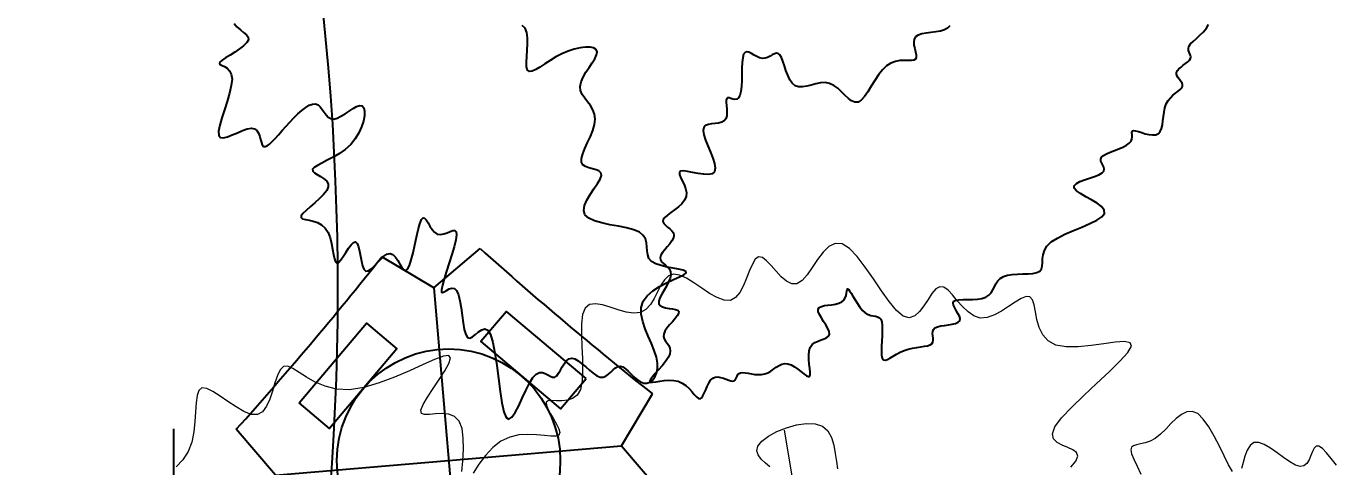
# Model space of a CAD drawing. Extents: x 2080 to 102399, y 2071 to 93424.
# Drawn here: x 88221.5 to 88413.2, y 81199.9 to 81264.5 of the extents above; entities that cross this region are included whole.
import ezdxf

# ---------------------------------------------------------------- set-up
doc = ezdxf.new("R2010")
doc.units = 0
doc.header["$LTSCALE"] = 20
doc.header["$MEASUREMENT"] = 0
doc.header["$PDMODE"] = 34
doc.header["$PDSIZE"] = 5
doc.layers.add('casuanut tree', color=100, linetype='Continuous', lineweight=5)
for name, color, linetype in [('DIMLINE', 254, 'Continuous'), ('ELEC', 11, 'Continuous'), ('PLANTS', 3, 'Continuous'), ('road', 2, 'Continuous')]:
    doc.layers.add(name, color=color, linetype=linetype)
doc.styles.add('STYLE1', font='romans.shx')
doc.dimstyles.get("Standard").update_dxf_attribs({"dimtxt": 24, "dimasz": 12, "dimexe": 0.18, "dimexo": 0.0625, "dimgap": 0, "dimtad": 1, "dimzin": 1, "dimdsep": 46, "dimlunit": 4, "dimtxsty": 'STYLE1', "dimblk": 'BLK', "dimcen": 0, "dimse1": 1, "dimse2": 1, "dimclrt": 3, "dimazin": 0, "dimtfac": 1, "dimtix": 1, "dimtmove": 2, "dimatfit": 3, "dimldrblk": 'BLK', "dimfxl": 1, "dimtolj": 1, "dimtzin": 0, "dimarcsym": 0})

# ---------------------------------------------------------------- blocks, each defined once
blk = doc.blocks.new('tr')
at = {"layer": 'casuanut tree'}
blk.add_line((0.2261, 0.6155), (0.2339, 0.7411), dxfattribs=at)
for points in [[(0.2128, 0.7106), (0.2095, 0.7151), (0.2065, 0.7196), (0.2045, 0.724), (0.2042, 0.7282), (0.2063, 0.7322), (0.211, 0.7358), (0.218, 0.7389), (0.2266, 0.7413), (0.2361, 0.7429), (0.2458, 0.7434), (0.255, 0.7426), (0.2631, 0.7405), (0.2693, 0.7367), (0.2732, 0.7312), (0.2751, 0.7245), (0.2756, 0.7169), (0.2752, 0.7091), (0.2745, 0.7014), (0.2741, 0.6945)], [(0.4868, 0.6469), (0.4927, 0.6515), (0.4956, 0.6555), (0.4953, 0.6591), (0.4925, 0.6624), (0.4883, 0.6655), (0.4837, 0.6688), (0.4796, 0.6724), (0.4771, 0.6765), (0.4772, 0.6813), (0.481, 0.6871), (0.489, 0.694), (0.5004, 0.7016), (0.5139, 0.7097), (0.5281, 0.7179), (0.5419, 0.7259), (0.554, 0.7332), (0.563, 0.7396), (0.5677, 0.7446), (0.5672, 0.748), (0.5622, 0.7502), (0.5538, 0.7516), (0.5431, 0.7526), (0.5311, 0.7536), (0.5191, 0.7552), (0.508, 0.7576), (0.499, 0.7615), (0.4929, 0.7669), (0.4893, 0.7737), (0.4876, 0.7811), (0.4872, 0.7888), (0.4874, 0.7962), (0.4876, 0.8027), (0.4872, 0.8078), (0.4855, 0.811), (0.4821, 0.812), (0.4771, 0.8112), (0.471, 0.8092), (0.4641, 0.8065), (0.4568, 0.8039), (0.4494, 0.8019), (0.4423, 0.801), (0.4359, 0.802), (0.4305, 0.8053), (0.426, 0.8102), (0.4221, 0.8163), (0.4186, 0.8227), (0.4155, 0.8289), (0.4124, 0.8342), (0.4091, 0.8379), (0.4055, 0.8392), (0.4015, 0.8379), (0.397, 0.8345), (0.3922, 0.8299), (0.3871, 0.825), (0.3819, 0.8207), (0.3766, 0.8178), (0.3713, 0.8173), (0.3661, 0.8201), (0.3612, 0.8266), (0.3563, 0.8362), (0.3515, 0.8478), (0.3467, 0.8603), (0.3418, 0.8728), (0.3367, 0.8841), (0.3313, 0.8931), (0.3256, 0.8989), (0.3195, 0.9007), (0.3131, 0.8992), (0.3066, 0.8951), (0.3, 0.8896), (0.2935, 0.8836), (0.2873, 0.878), (0.2814, 0.8738), (0.2761, 0.8719), (0.2713, 0.873), (0.2671, 0.8765), (0.2632, 0.8817), (0.2597, 0.8878), (0.2564, 0.8939), (0.2533, 0.8993), (0.2501, 0.9031), (0.2468, 0.9046), (0.2433, 0.9031), (0.2396, 0.8993), (0.2356, 0.8939), (0.2314, 0.8877), (0.227, 0.8815), (0.2222, 0.8761), (0.2172, 0.8722), (0.2119, 0.8708), (0.2063, 0.8722), (0.2004, 0.8761), (0.1944, 0.8816), (0.1884, 0.888), (0.1824, 0.8944), (0.1766, 0.9002), (0.171, 0.9046), (0.1657, 0.9068), (0.1608, 0.9063), (0.1563, 0.9035), (0.1518, 0.8992), (0.1474, 0.894), (0.1429, 0.8887), (0.1382, 0.8839), (0.1331, 0.8803), (0.1274, 0.8787), (0.1212, 0.8794), (0.1146, 0.8821), (0.1078, 0.8858), (0.101, 0.8899), (0.0944, 0.8936), (0.0882, 0.8961), (0.0826, 0.8966), (0.0779, 0.8944), (0.0742, 0.889), (0.0712, 0.8809), (0.0689, 0.871), (0.0668, 0.8599), (0.0648, 0.8486), (0.0625, 0.8379), (0.0599, 0.8285), (0.0565, 0.8212), (0.0523, 0.8167), (0.0474, 0.8145), (0.0423, 0.814), (0.0371, 0.8147), (0.0322, 0.8159), (0.028, 0.8171), (0.0247, 0.8175), (0.0227, 0.8167), (0.0222, 0.8141), (0.0228, 0.8102), (0.0241, 0.8053), (0.0258, 0.7999), (0.0274, 0.7946), (0.0284, 0.7899), (0.0285, 0.7862), (0.0272, 0.784), (0.0243, 0.7836), (0.0197, 0.7847), (0.0139, 0.7867), (0.007, 0.7891), (-0.0008, 0.7912), (-0.0092, 0.7926), (-0.0179, 0.7926), (-0.0268, 0.7908), (-0.0356, 0.7867), (-0.044, 0.781), (-0.0519, 0.7743), (-0.0589, 0.7675)], [(-0.0688, 0.7714), (-0.0657, 0.781), (-0.0627, 0.7912), (-0.0605, 0.8013), (-0.0596, 0.8104), (-0.0606, 0.8178), (-0.0638, 0.823), (-0.0687, 0.8263), (-0.0746, 0.8283), (-0.0807, 0.8294), (-0.0864, 0.8301), (-0.0908, 0.8311), (-0.0934, 0.8328), (-0.0932, 0.8358), (-0.09, 0.8405), (-0.0844, 0.8464), (-0.0774, 0.853), (-0.07, 0.8599), (-0.0632, 0.8666), (-0.0579, 0.8724), (-0.0552, 0.877), (-0.0561, 0.8798), (-0.0612, 0.8804), (-0.07, 0.8793), (-0.0816, 0.8771), (-0.0954, 0.8743), (-0.1103, 0.8716), (-0.1256, 0.8695), (-0.1405, 0.8686), (-0.1541, 0.8696), (-0.1657, 0.8729), (-0.1755, 0.8778), (-0.1837, 0.8838), (-0.1905, 0.8901), (-0.1962, 0.896), (-0.2011, 0.9009), (-0.2053, 0.904), (-0.2092, 0.9046), (-0.213, 0.9023), (-0.2167, 0.8976), (-0.2205, 0.8915), (-0.2244, 0.8846), (-0.2286, 0.8778), (-0.233, 0.8719), (-0.2378, 0.8678), (-0.243, 0.8663), (-0.2487, 0.8678), (-0.2548, 0.8719), (-0.261, 0.8777), (-0.2672, 0.8843), (-0.2732, 0.8909), (-0.2788, 0.8967), (-0.2838, 0.9008), (-0.288, 0.9023), (-0.2914, 0.9007), (-0.2941, 0.8964), (-0.2965, 0.8899), (-0.2989, 0.8819), (-0.3015, 0.873), (-0.3047, 0.8638), (-0.3087, 0.855), (-0.3139, 0.8471), (-0.3205, 0.8407), (-0.3281, 0.8356)], [(0.7295, 0.593), (0.7261, 0.6), (0.723, 0.6062), (0.7201, 0.611), (0.7174, 0.6139), (0.715, 0.6144), (0.7127, 0.613), (0.7104, 0.6103), (0.708, 0.607), (0.7055, 0.6035), (0.7027, 0.6007), (0.6996, 0.599), (0.696, 0.5992), (0.692, 0.6016), (0.6875, 0.6057), (0.6828, 0.611), (0.6779, 0.6167), (0.6729, 0.6222), (0.668, 0.6268), (0.6633, 0.6299), (0.6589, 0.6308), (0.6549, 0.629), (0.6512, 0.6253), (0.6479, 0.6203), (0.645, 0.6148), (0.6422, 0.6098)], [(0.6332, 0.609), (0.6311, 0.616), (0.629, 0.6249), (0.6267, 0.6348), (0.6241, 0.6451), (0.6212, 0.6548), (0.6178, 0.663), (0.6139, 0.6691), (0.6093, 0.6723), (0.6043, 0.673), (0.5989, 0.6717), (0.5932, 0.6691), (0.5873, 0.6656), (0.5814, 0.6618), (0.5756, 0.6583), (0.5699, 0.6555), (0.5646, 0.654), (0.5597, 0.6535), (0.5554, 0.6535), (0.5516, 0.6536), (0.5487, 0.6533), (0.5465, 0.6524), (0.5453, 0.6502), (0.5452, 0.6465), (0.5461, 0.641), (0.5476, 0.6339), (0.5492, 0.6258)]]:
    blk.add_lwpolyline(points, dxfattribs=at)
blk = doc.blocks.new('BLK')
for q in [(0, 2), (-2, 0), (0, -2), (2, 0)]:
    blk.add_line((0, 0), q)
blk.add_circle((0, 0), 1)
blk = doc.blocks.new('*D435')
at = {"layer": 'Defpoints', "color": 0, "ltscale": 0.5, "transparency": 16777216}
for p in [(87523.17, 81225.94), (88243.17, 81225.94), (88243.17, 81181.47)]:
    blk.add_point(p, dxfattribs=at)
at = {"layer": 'DIMLINE', "color": 0, "lineweight": -2, "ltscale": 0.5, "transparency": 16777216}
blk.add_line((87535.17, 81181.47), (88231.17, 81181.47), dxfattribs=at)
at = {"layer": 'DIMLINE', "color": 0, "lineweight": -2, "ltscale": 0.5, "transparency": 16777216, "xscale": 12, "yscale": 12, "zscale": 12, "rotation": 180}
blk.add_blockref('BLK', (87523.17, 81181.47), dxfattribs=at)
at = {"layer": 'DIMLINE', "color": 0, "lineweight": -2, "ltscale": 0.5, "transparency": 16777216, "xscale": 12, "yscale": 12, "zscale": 12}
blk.add_blockref('BLK', (88243.17, 81181.47), dxfattribs=at)
at = {"layer": 'DIMLINE', "color": 3, "ltscale": 0.5, "transparency": 16777216, "insert": (87883.17, 81195.76), "char_height": 24, "attachment_point": 5, "style": 'STYLE1'}
blk.add_mtext('\\A1;60\'-0"', dxfattribs=at)
blk = doc.blocks.new('A$C2E3D03D7')
at = {"layer": 'ELEC', "linetype": 'Continuous', "ltscale": 0.5}
for p, q in [((30.59, 56.02), (23.38, 61.18)), ((30.59, 56.02), (37.8, 61.18)), ((30.59, 56.02), (30.59, 5.16)), ((5.16, 30.59), (0, 37.8)), ((56.02, 30.59), (61.18, 37.8)), ((5.16, 30.59), (56.02, 30.59)), ((56.02, 30.59), (61.18, 23.38))]:
    blk.add_line(p, q, dxfattribs=at)
for points in [[(9.52, 40.86), (20.31, 51.66), (24.42, 47.56), (13.62, 36.76)], [(51.66, 40.86), (40.86, 51.66), (36.76, 47.56), (47.56, 36.76)]]:
    blk.add_lwpolyline(points, close=True, dxfattribs=at)
blk.add_circle((30.59, 30.59), 16.36, dxfattribs=at)
for centre, start, end in [((-373.61, 434.78), 313.2624, 316.7376), ((434.78, 434.78), 223.2624, 226.7376)]:
    blk.add_arc(centre, 545.14, start, end, dxfattribs=at)
blk = doc.blocks.new('A$C61665D49')
at = {"layer": 'PLANTS'}
for points in [[(65.18, -49.92), (64.53, -50.62), (63.58, -51.12), (62.39, -51.45), (61.04, -51.68), (59.63, -51.86), (58.25, -52.03), (56.98, -52.26), (55.91, -52.6), (55.13, -53.1), (54.71, -53.8), (54.58, -54.65), (54.67, -55.6), (54.87, -56.58), (55.1, -57.54), (55.28, -58.42), (55.32, -59.15), (55.13, -59.67), (54.65, -59.95), (53.9, -60.05), (52.94, -60.05), (51.81, -60.04), (50.56, -60.11), (49.25, -60.34), (47.92, -60.82), (46.62, -61.62), (45.4, -62.81), (44.25, -64.28), (43.16, -65.93), (42.12, -67.61), (41.13, -69.21), (40.16, -70.61), (39.22, -71.67), (38.29, -72.27), (37.35, -72.33), (36.41, -71.93), (35.45, -71.2), (34.45, -70.25), (33.41, -69.21), (32.33, -68.2), (31.17, -67.35), (29.95, -66.77), (28.65, -66.55), (27.3, -66.63), (25.93, -66.9), (24.56, -67.26), (23.24, -67.6), (21.99, -67.82), (20.85, -67.81), (19.84, -67.48), (18.99, -66.75), (18.28, -65.69), (17.68, -64.41), (17.16, -63.02), (16.7, -61.62), (16.28, -60.31), (15.85, -59.21), (15.41, -58.43), (14.92, -58.02), (14.38, -57.94), (13.8, -58.11), (13.17, -58.43), (12.5, -58.81), (11.79, -59.17), (11.05, -59.43), (10.27, -59.49), (9.45, -59.3), (8.63, -58.92), (7.82, -58.46), (7.05, -58), (6.34, -57.66), (5.7, -57.52), (5.17, -57.68), (4.77, -58.25), (4.5, -59.28), (4.35, -60.68), (4.27, -62.35), (4.24, -64.15), (4.2, -65.97), (4.12, -67.68), (3.97, -69.17), (3.7, -70.32), (3.3, -71.03), (2.79, -71.38), (2.22, -71.46), (1.62, -71.36), (1.04, -71.19), (0.51, -71.04), (0.09, -71.01), (-0.2, -71.2), (-0.32, -71.68), (-0.31, -72.41), (-0.24, -73.3), (-0.15, -74.29), (-0.12, -75.3), (-0.2, -76.27), (-0.44, -77.12), (-0.91, -77.77), (-1.63, -78.18), (-2.55, -78.41), (-3.57, -78.54), (-4.61, -78.66), (-5.57, -78.84), (-6.37, -79.17), (-6.91, -79.73), (-7.11, -80.61), (-6.92, -81.86), (-6.41, -83.4), (-5.72, -85.12), (-4.96, -86.91), (-4.27, -88.67), (-3.75, -90.3), (-3.53, -91.67), (-3.75, -92.68), (-4.46, -93.26), (-5.6, -93.48), (-7.01, -93.42), (-8.58, -93.19), (-10.16, -92.89), (-11.63, -92.61), (-12.84, -92.44), (-13.68, -92.5), (-14.04, -92.85), (-14, -93.47), (-13.69, -94.3), (-13.21, -95.3), (-12.69, -96.41), (-12.26, -97.59), (-12.01, -98.79), (-12.08, -99.96), (-12.54, -101.05), (-13.33, -102.06), (-14.34, -103), (-15.45, -103.86), (-16.56, -104.66), (-17.57, -105.4), (-18.36, -106.08), (-18.82, -106.7), (-18.89, -107.28), (-18.62, -107.82), (-18.12, -108.35), (-17.49, -108.88), (-16.82, -109.42), (-16.23, -110), (-15.79, -110.62), (-15.63, -111.32), (-15.8, -112.09), (-16.24, -112.92), (-16.87, -113.78), (-17.6, -114.67), (-18.34, -115.54), (-18.99, -116.38), (-19.48, -117.17), (-19.71, -117.88), (-19.61, -118.5), (-19.26, -119.06), (-18.73, -119.58), (-18.11, -120.1), (-17.49, -120.66), (-16.96, -121.28), (-16.61, -122), (-16.51, -122.85), (-16.74, -123.86), (-17.22, -124.98), (-17.85, -126.17), (-18.55, -127.38), (-19.22, -128.55), (-19.76, -129.64), (-20.07, -130.6), (-20.06, -131.37), (-19.67, -131.93), (-18.97, -132.31), (-18.07, -132.55), (-17.07, -132.72), (-16.08, -132.87), (-15.2, -133.04), (-14.54, -133.3), (-14.21, -133.68), (-14.28, -134.23), (-14.68, -134.93), (-15.32, -135.74), (-16.09, -136.63), (-16.91, -137.56), (-17.68, -138.5), (-18.28, -139.4), (-18.64, -140.25), (-18.68, -141), (-18.47, -141.69), (-18.08, -142.33), (-17.62, -142.97), (-17.18, -143.64), (-16.85, -144.36), (-16.71, -145.17), (-16.87, -146.1), (-17.37, -147.17), (-18.16, -148.32), (-19.11, -149.52), (-20.13, -150.7), (-21.1, -151.8), (-21.93, -152.77), (-22.51, -153.55), (-22.72, -154.09), (-22.5, -154.35), (-21.89, -154.39), (-20.97, -154.28), (-19.82, -154.09), (-18.5, -153.9), (-17.11, -153.79), (-15.71, -153.83), (-14.39, -154.09), (-13.2, -154.62), (-12.14, -155.37), (-11.21, -156.23), (-10.4, -157.13), (-9.68, -157.97), (-9.05, -158.66), (-8.49, -159.11), (-8, -159.24), (-7.56, -158.98), (-7.15, -158.39), (-6.75, -157.58), (-6.34, -156.62), (-5.91, -155.61), (-5.43, -154.64), (-4.9, -153.81), (-4.28, -153.2), (-3.57, -152.88), (-2.79, -152.82), (-1.97, -152.94), (-1.15, -153.18), (-0.35, -153.48), (0.39, -153.78), (1.04, -154), (1.58, -154.09), (1.97, -154), (2.26, -153.75), (2.48, -153.4), (2.66, -152.98), (2.85, -152.55), (3.1, -152.14), (3.43, -151.81), (3.88, -151.6), (4.49, -151.55), (5.24, -151.61), (6.09, -151.75), (7.03, -151.92), (8.01, -152.07), (9.02, -152.15), (10.01, -152.13), (10.97, -151.96), (11.88, -151.6), (12.73, -151.11), (13.54, -150.55), (14.34, -149.99), (15.14, -149.48), (15.96, -149.09), (16.81, -148.89), (17.71, -148.94), (18.67, -149.28), (19.66, -149.85), (20.64, -150.54), (21.57, -151.27), (22.42, -151.94), (23.15, -152.46), (23.72, -152.74), (24.1, -152.67), (24.26, -152.2), (24.25, -151.39), (24.14, -150.32), (23.99, -149.08), (23.86, -147.75), (23.82, -146.43), (23.94, -145.2), (24.28, -144.15), (24.87, -143.34), (25.66, -142.74), (26.57, -142.29), (27.51, -141.93), (28.4, -141.61), (29.16, -141.26), (29.71, -140.82), (29.95, -140.25), (29.84, -139.49), (29.45, -138.58), (28.87, -137.58), (28.2, -136.54), (27.54, -135.51), (26.98, -134.53), (26.63, -133.67), (26.58, -132.97), (26.9, -132.47), (27.54, -132.14), (28.41, -131.92), (29.44, -131.77), (30.55, -131.64), (31.64, -131.47), (32.65, -131.22), (33.5, -130.84), (34.11, -130.29), (34.53, -129.63), (34.78, -128.93), (34.94, -128.24), (35.03, -127.65), (35.12, -127.22), (35.24, -127.02), (35.45, -127.11), (35.78, -127.55), (36.22, -128.27), (36.77, -129.19), (37.4, -130.24), (38.09, -131.33), (38.84, -132.38), (39.62, -133.31), (40.41, -134.03), (41.21, -134.51), (41.99, -134.77), (42.72, -134.92), (43.41, -135.03), (44.01, -135.18), (44.53, -135.46), (44.93, -135.93), (45.2, -136.7), (45.33, -137.79), (45.35, -139.16), (45.31, -140.69), (45.22, -142.29), (45.15, -143.85), (45.13, -145.28), (45.19, -146.48), (45.38, -147.35), (45.73, -147.81), (46.23, -147.91), (46.87, -147.72), (47.64, -147.32), (48.53, -146.78), (49.52, -146.17), (50.6, -145.57), (51.76, -145.04), (52.99, -144.64), (54.24, -144.36), (55.47, -144.16), (56.64, -144), (57.71, -143.84), (58.65, -143.67), (59.4, -143.42), (59.92, -143.09), (60.2, -142.63), (60.29, -142.07), (60.25, -141.44), (60.17, -140.78), (60.11, -140.12), (60.15, -139.49), (60.36, -138.93), (60.81, -138.47), (61.55, -138.13), (62.52, -137.89), (63.62, -137.7), (64.78, -137.54), (65.89, -137.36), (66.87, -137.12), (67.63, -136.8), (68.08, -136.34), (68.16, -135.73), (67.95, -135), (67.55, -134.2), (67.06, -133.37), (66.59, -132.55), (66.23, -131.8), (66.11, -131.15), (66.31, -130.66), (66.91, -130.35), (67.85, -130.19), (69.05, -130.13), (70.41, -130.11), (71.84, -130.08), (73.26, -129.99), (74.58, -129.79), (75.71, -129.42), (76.57, -128.85), (77.23, -128.13), (77.75, -127.29), (78.21, -126.4), (78.68, -125.51), (79.22, -124.68), (79.92, -123.95), (80.85, -123.38), (82.05, -123.02), (83.46, -122.81), (85, -122.71), (86.57, -122.65), (88.09, -122.59), (89.48, -122.46), (90.64, -122.21), (91.49, -121.79), (91.98, -121.14), (92.19, -120.31), (92.26, -119.31), (92.31, -118.19), (92.47, -116.99), (92.86, -115.75), (93.62, -114.49), (94.86, -113.27), (96.66, -112.1), (98.89, -110.99), (101.36, -109.93), (103.86, -108.9), (106.21, -107.89), (108.23, -106.9), (109.71, -105.92), (110.47, -104.93), (110.38, -103.92), (109.58, -102.91), (108.28, -101.91), (106.7, -100.93), (105.03, -99.99), (103.48, -99.09), (102.27, -98.24), (101.6, -97.47), (101.61, -96.78), (102.22, -96.15), (103.28, -95.58), (104.61, -95.05), (106.08, -94.55), (107.53, -94.05), (108.81, -93.55), (109.76, -93.03), (110.27, -92.49), (110.4, -91.91), (110.28, -91.33), (110, -90.73), (109.68, -90.13), (109.43, -89.54), (109.36, -88.97), (109.58, -88.42), (110.16, -87.9), (111.05, -87.41), (112.16, -86.93), (113.39, -86.45), (114.66, -85.96), (115.86, -85.45), (116.92, -84.91), (117.74, -84.34), (118.25, -83.72), (118.5, -83.08), (118.58, -82.46), (118.56, -81.88), (118.51, -81.37), (118.51, -80.97), (118.64, -80.71), (118.98, -80.61), (119.57, -80.7), (120.39, -80.92), (121.36, -81.22), (122.41, -81.52), (123.5, -81.76), (124.54, -81.88), (125.48, -81.82), (126.25, -81.5), (126.81, -80.88), (127.18, -80.01), (127.43, -78.95), (127.6, -77.75), (127.75, -76.47), (127.92, -75.18), (128.17, -73.94), (128.55, -72.8), (129.1, -71.82), (129.78, -70.97), (130.52, -70.25), (131.28, -69.63), (132, -69.08), (132.62, -68.58), (133.09, -68.12), (133.34, -67.65), (133.35, -67.18), (133.17, -66.69), (132.84, -66.19), (132.46, -65.68), (132.07, -65.16), (131.75, -64.63), (131.56, -64.1), (131.57, -63.57), (131.83, -63.04), (132.28, -62.51), (132.88, -61.98), (133.54, -61.46), (134.22, -60.95), (134.84, -60.45), (135.34, -59.96), (135.65, -59.49), (135.74, -59.03), (135.65, -58.58), (135.46, -58.11), (135.25, -57.63), (135.09, -57.11), (135.05, -56.55), (135.21, -55.92), (135.65, -55.23), (136.4, -54.46), (137.37, -53.61), (138.44, -52.68), (139.46, -51.68), (140.32, -50.62), (140.89, -49.49)], [(-144.49, -49.27), (-143.63, -50.25), (-142.65, -51.08), (-141.69, -51.83), (-140.88, -52.53), (-140.37, -53.23), (-140.3, -53.99), (-140.77, -54.83), (-141.68, -55.74), (-142.89, -56.67), (-144.27, -57.6), (-145.67, -58.49), (-146.96, -59.3), (-148, -60), (-148.64, -60.56), (-148.79, -60.94), (-148.53, -61.23), (-147.98, -61.5), (-147.26, -61.84), (-146.49, -62.33), (-145.79, -63.05), (-145.29, -64.09), (-145.09, -65.52), (-145.29, -67.41), (-145.8, -69.63), (-146.51, -72.04), (-147.31, -74.51), (-148.07, -76.89), (-148.68, -79.03), (-149.03, -80.79), (-148.99, -82.03), (-148.49, -82.65), (-147.6, -82.75), (-146.4, -82.45), (-145, -81.9), (-143.51, -81.23), (-142.01, -80.58), (-140.61, -80.09), (-139.42, -79.9), (-138.49, -80.1), (-137.81, -80.63), (-137.33, -81.4), (-136.98, -82.3), (-136.71, -83.23), (-136.47, -84.09), (-136.21, -84.79), (-135.87, -85.23), (-135.4, -85.32), (-134.82, -85.08), (-134.12, -84.57), (-133.32, -83.83), (-132.43, -82.89), (-131.45, -81.81), (-130.41, -80.62), (-129.31, -79.37), (-128.15, -78.1), (-126.98, -76.87), (-125.79, -75.72), (-124.63, -74.69), (-123.51, -73.83), (-122.45, -73.2), (-121.48, -72.84), (-120.62, -72.8), (-119.88, -73.1), (-119.24, -73.67), (-118.65, -74.41), (-118.09, -75.22), (-117.51, -76.01), (-116.88, -76.67), (-116.15, -77.11), (-115.3, -77.24), (-114.29, -76.98), (-113.17, -76.43), (-111.99, -75.69), (-110.8, -74.89), (-109.64, -74.13), (-108.59, -73.54), (-107.68, -73.24), (-106.96, -73.33), (-106.49, -73.91), (-106.27, -74.91), (-106.3, -76.24), (-106.58, -77.82), (-107.13, -79.54), (-107.93, -81.32), (-109, -83.07), (-110.33, -84.69), (-111.91, -86.12), (-113.65, -87.35), (-115.44, -88.42), (-117.18, -89.33), (-118.76, -90.12), (-120.08, -90.81), (-121.03, -91.42), (-121.5, -91.97), (-121.44, -92.49), (-120.93, -93), (-120.14, -93.52), (-119.2, -94.08), (-118.26, -94.69), (-117.46, -95.39), (-116.96, -96.19), (-116.89, -97.12), (-117.36, -98.18), (-118.26, -99.35), (-119.46, -100.56), (-120.82, -101.78), (-122.18, -102.94), (-123.4, -104.01), (-124.35, -104.92), (-124.87, -105.64), (-124.87, -106.12), (-124.41, -106.44), (-123.59, -106.67), (-122.52, -106.88), (-121.3, -107.16), (-120.03, -107.58), (-118.83, -108.23), (-117.78, -109.19), (-116.97, -110.49), (-116.38, -112.04), (-115.95, -113.72), (-115.63, -115.4), (-115.37, -116.94), (-115.11, -118.22), (-114.81, -119.11), (-114.41, -119.48), (-113.87, -119.25), (-113.23, -118.53), (-112.5, -117.5), (-111.73, -116.31), (-110.95, -115.12), (-110.19, -114.11), (-109.5, -113.44), (-108.91, -113.27), (-108.44, -113.71), (-108.07, -114.65), (-107.76, -115.93), (-107.47, -117.39), (-107.18, -118.87), (-106.84, -120.21), (-106.43, -121.23), (-105.9, -121.79), (-105.23, -121.76), (-104.44, -121.26), (-103.56, -120.42), (-102.62, -119.41), (-101.64, -118.38), (-100.66, -117.47), (-99.7, -116.84), (-98.8, -116.64), (-97.98, -116.97), (-97.23, -117.71), (-96.54, -118.69), (-95.9, -119.75), (-95.3, -120.7), (-94.74, -121.38), (-94.19, -121.62), (-93.66, -121.26), (-93.13, -120.16), (-92.6, -118.48), (-92.07, -116.4), (-91.55, -114.11), (-91.04, -111.81), (-90.54, -109.67), (-90.05, -107.91), (-89.58, -106.7), (-89.12, -106.19), (-88.66, -106.27), (-88.18, -106.8), (-87.67, -107.63), (-87.11, -108.61), (-86.49, -109.6), (-85.78, -110.43), (-84.97, -110.96), (-84.06, -111.09), (-83.09, -110.91), (-82.11, -110.56), (-81.2, -110.18), (-80.4, -109.91), (-79.78, -109.89), (-79.39, -110.25), (-79.29, -111.14), (-79.52, -112.64), (-80.01, -114.64), (-80.68, -116.95), (-81.45, -119.41), (-82.22, -121.85), (-82.91, -124.09), (-83.44, -125.96), (-83.73, -127.29), (-83.71, -127.96), (-83.41, -128.09), (-82.9, -127.86), (-82.24, -127.44), (-81.49, -127.02), (-80.71, -126.77), (-79.96, -126.86), (-79.29, -127.47), (-78.76, -128.72), (-78.35, -130.48), (-78, -132.56), (-77.7, -134.79), (-77.39, -136.96), (-77.05, -138.9), (-76.63, -140.41), (-76.1, -141.31), (-75.43, -141.48), (-74.65, -141.1), (-73.78, -140.39), (-72.87, -139.6), (-71.93, -138.97), (-71.01, -138.74), (-70.15, -139.14), (-69.36, -140.42), (-68.69, -142.73), (-68.09, -145.84), (-67.56, -149.47), (-67.06, -153.31), (-66.55, -157.06), (-66.02, -160.42), (-65.43, -163.08), (-64.75, -164.74), (-63.97, -165.2), (-63.08, -164.61), (-62.13, -163.22), (-61.12, -161.28), (-60.07, -159.04), (-59.02, -156.75), (-57.97, -154.66), (-56.95, -153.02), (-55.98, -152.02), (-55.05, -151.57), (-54.18, -151.55), (-53.36, -151.8), (-52.58, -152.2), (-51.86, -152.6), (-51.19, -152.86), (-50.56, -152.85), (-49.99, -152.46), (-49.44, -151.76), (-48.9, -150.87), (-48.35, -149.9), (-47.76, -148.95), (-47.12, -148.13), (-46.41, -147.56), (-45.6, -147.35), (-44.68, -147.56), (-43.67, -148.13), (-42.6, -148.95), (-41.5, -149.9), (-40.38, -150.87), (-39.29, -151.76), (-38.24, -152.46), (-37.26, -152.85), (-36.38, -152.86), (-35.58, -152.55), (-34.84, -152.02), (-34.14, -151.38), (-33.47, -150.73), (-32.8, -150.15), (-32.12, -149.76), (-31.41, -149.65), (-30.66, -149.9), (-29.86, -150.43), (-29.02, -151.16), (-28.15, -152), (-27.26, -152.86), (-26.35, -153.65), (-25.42, -154.26), (-24.49, -154.62), (-23.57, -154.65), (-22.69, -154.35), (-21.9, -153.75), (-21.24, -152.87), (-20.75, -151.73), (-20.48, -150.35), (-20.47, -148.77), (-20.77, -146.99), (-21.39, -145.05), (-22.23, -142.99), (-23.16, -140.86), (-24.05, -138.69), (-24.78, -136.55), (-25.21, -134.46), (-25.22, -132.48), (-24.67, -130.66), (-23.5, -129.03), (-21.83, -127.59), (-19.86, -126.32), (-17.78, -125.23), (-15.77, -124.29), (-14.02, -123.5), (-12.73, -122.85), (-12.08, -122.32), (-12.2, -121.91), (-12.99, -121.57), (-14.27, -121.27), (-15.87, -120.97), (-17.63, -120.62), (-19.39, -120.2), (-20.96, -119.65), (-22.19, -118.95), (-22.95, -118.06), (-23.34, -117.02), (-23.5, -115.88), (-23.56, -114.69), (-23.68, -113.5), (-23.98, -112.36), (-24.62, -111.32), (-25.74, -110.43), (-27.41, -109.72), (-29.53, -109.15), (-31.91, -108.66), (-34.38, -108.19), (-36.77, -107.67), (-38.9, -107.06), (-40.6, -106.28), (-41.7, -105.28), (-42.07, -104.02), (-41.82, -102.56), (-41.13, -100.96), (-40.17, -99.31), (-39.09, -97.69), (-38.08, -96.17), (-37.3, -94.83), (-36.91, -93.74), (-37.04, -92.97), (-37.6, -92.44), (-38.46, -92.07), (-39.5, -91.79), (-40.58, -91.51), (-41.57, -91.15), (-42.34, -90.62), (-42.76, -89.84), (-42.74, -88.75), (-42.35, -87.4), (-41.7, -85.84), (-40.92, -84.14), (-40.11, -82.36), (-39.39, -80.58), (-38.88, -78.85), (-38.68, -77.24), (-38.88, -75.79), (-39.4, -74.49), (-40.13, -73.3), (-40.97, -72.18), (-41.79, -71.09), (-42.5, -70), (-42.98, -68.87), (-43.12, -67.65), (-42.84, -66.34), (-42.24, -64.95), (-41.42, -63.53), (-40.5, -62.13), (-39.6, -60.79), (-38.83, -59.54), (-38.31, -58.45), (-38.15, -57.54), (-38.45, -56.85), (-39.16, -56.4), (-40.22, -56.16), (-41.56, -56.14), (-43.12, -56.33), (-44.83, -56.71), (-46.63, -57.3), (-48.44, -58.07), (-50.2, -59.01), (-51.89, -60.04), (-53.46, -61.07), (-54.89, -62), (-56.14, -62.73), (-57.19, -63.19), (-58, -63.26), (-58.55, -62.86), (-58.81, -61.94), (-58.86, -60.57), (-58.77, -58.91), (-58.63, -57.07), (-58.53, -55.19), (-58.55, -53.4), (-58.76, -51.83), (-59.25, -50.62), (-60.09, -49.84)]]:
    blk.add_lwpolyline(points, dxfattribs=at)

msp = doc.modelspace()

# ---------------------------------------------------------------- linework, layer by layer
at = {"layer": 'road', "ltscale": 0.5}
msp.add_arc((87883.174, 81225.943), 384, 322.10351, 203.72761, dxfattribs=at)

# ---------------------------------------------------------------- block references
at = {"layer": 'casuanut tree', "linetype": 'Continuous', "xscale": 156.6043140091427, "yscale": 156.6043140091427, "zscale": 156.6043140091427, "rotation": 13.0160703837979}
msp.add_blockref('tr', (88323.039, 81083.97), dxfattribs=at)
at = {"layer": 'ELEC', "linetype": 'Continuous', "ltscale": 0.5, "rotation": 4.838476962189209}
msp.add_blockref('A$C2E3D03D7', (88255.489, 81167.77), dxfattribs=at)
at = {"layer": 'PLANTS', "linetype": 'Continuous', "ltscale": 0.5, "xscale": 0.5, "yscale": 0.5, "zscale": 0.5}
msp.add_blockref('A$C61665D49', (88324.214, 81289.501), dxfattribs=at)

# ---------------------------------------------------------------- dimensions: what is measured, and where the dimension line sits
at = {"layer": 'DIMLINE', "ltscale": 0.5}
dim = msp.add_linear_dim(base=(88243.174, 81181.472), p1=(87523.174, 81225.943), p2=(88243.174, 81225.943), dimstyle='Standard', override={"dimfxl": 0.18, "dimarcsym": 1}, dxfattribs=at)
dim.commit()
dim.dimension.update_dxf_attribs({"geometry": '*D435', "text_midpoint": (87883.174, 81195.758)})

doc.saveas('drawing.dxf')
